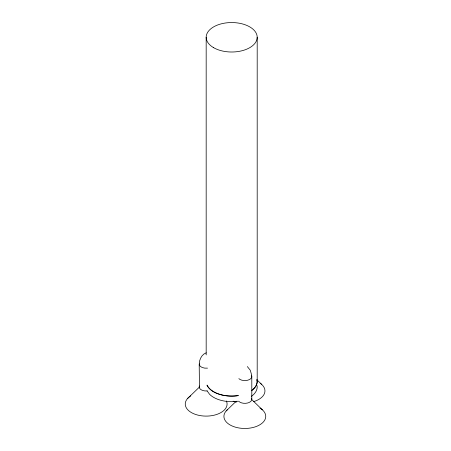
<?xml version="1.0" encoding="UTF-8"?>
<svg xmlns="http://www.w3.org/2000/svg" width="451" height="451" viewBox="0 0 451 451"><rect width="100%" height="100%" fill="white"/><g stroke="black" fill="none" stroke-linecap="round" stroke-linejoin="round"><path stroke-width="0.68" d="M199.257 363.168C199.624 358.917 201.963 354.328 206.175 352.817M187.571 398.521L199.584 386.907M226.227 410.878L236.239 401.198M207.139 390.91L206.299 390.983A6.968 4.025 0 0 1 199.472 388.074L199.201 364.267M247.334 366.567L250.294 370.288L251.743 375.384M256.698 379.607L261.608 384.342M251.596 399.423L262.397 409.846M207.043 390.775L209.591 394.326A25.51 14.731 0 0 0 238.286 401.187M257.194 37.281L257.194 381.326M251.799 376.484L251.799 399.248M206.175 37.281L206.175 354.903M257.098 380.12A25.51 14.731 0 0 1 251.399 390.746M238.286 395.628A25.51 14.731 0 0 1 207.043 385.21M257.098 380.046A25.51 14.731 0 0 1 251.399 390.673M238.286 395.555A25.51 14.731 0 0 1 207.043 385.137M257.098 385.678A25.51 14.731 0 0 1 251.399 396.305M251.528 398.21A6.968 4.025 0 0 1 247.61 403.008A6.968 4.025 0 0 1 238.855 401.396M251.528 375.446A6.968 4.025 0 0 1 247.61 380.244A6.968 4.025 0 0 1 238.855 378.631M207.505 368.146A6.968 4.025 0 0 1 199.41 363.224M199.201 387.031A6.968 4.025 0 0 1 199.41 385.988M259.985 408.076A20.909 12.07 0 0 1 260.238 424.554A20.909 12.07 0 0 1 231.78 425.829A20.909 12.07 0 0 1 227.631 409.525M226.385 400.945A20.909 12.07 0 0 1 201.231 415.766A20.909 12.07 0 0 1 190.677 395.927M260.233 383.249A20.909 12.07 0 0 1 253.597 401.621M236.352 402.112A20.909 12.07 0 0 1 233.128 401.187M213.644 47.693A25.51 14.731 0 0 0 256.326 41.092A25.51 14.731 0 0 0 225.083 23.052A25.51 14.731 0 0 0 213.644 47.693"/></g></svg>
